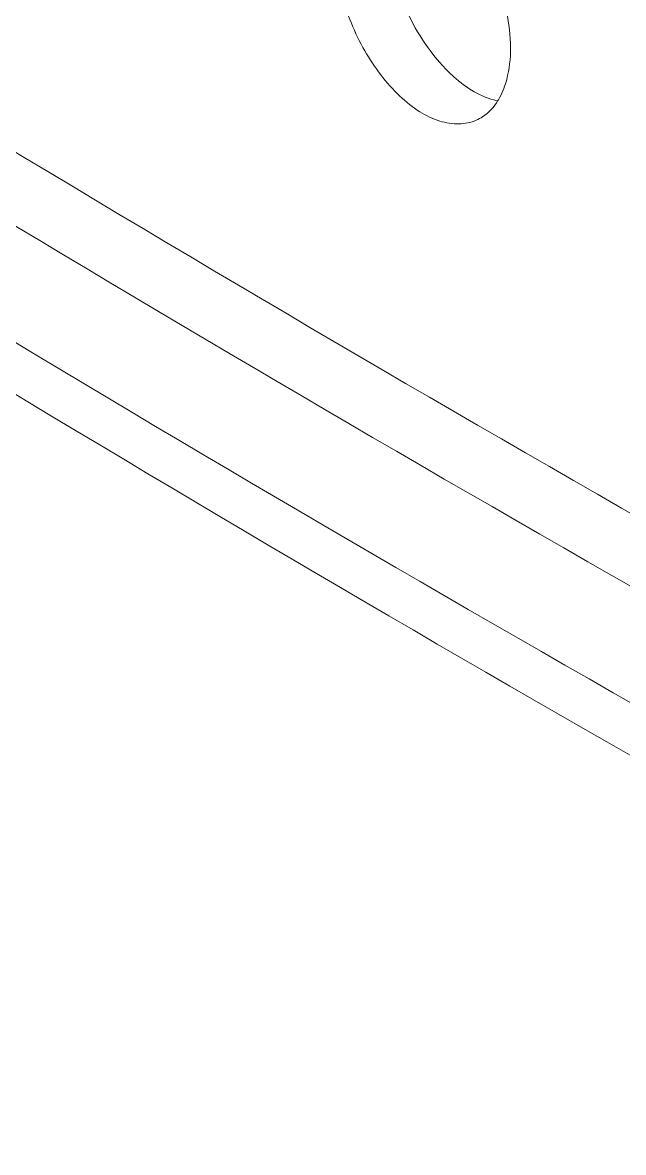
# Model space of a CAD drawing. Header units: millimetres. Extents: x 1177 to 4147, y 93 to 2194.
# Drawn here: x 2547.64 to 2557.02, y 700.75 to 718.37 of the extents above; entities that cross this region are included whole.
import ezdxf

# ---------------------------------------------------------------- set-up
doc = ezdxf.new("R2010")
doc.units = ezdxf.units.MM
doc.header["$LTSCALE"] = 0.1
doc.layers.get('0').update_dxf_attribs({"lineweight": 13})
doc.layers.add('标注', color=251, linetype='Continuous', lineweight=9)

# ---------------------------------------------------------------- blocks, each defined once
blk = doc.blocks.new('02')
for points, knots in [([(4627.348, 522.744), (4597.363, 531.299), (4553.55, 545.69), (4497.641, 568.487), (4458.71, 586.649), (4422.281, 606.068), (4388.51, 626.659), (4357.551, 648.334), (4338.416, 663.815), (4329.392, 671.722)], [0, 0, 0, 0, 0.278685, 0.411475, 0.539478, 0.662459, 0.780251, 0.892768, 1, 1, 1, 1]), ([(4626.906, 521.428), (4597.052, 529.945), (4553.424, 544.261), (4497.732, 566.923), (4458.929, 584.973), (4422.597, 604.269), (4388.892, 624.729), (4357.964, 646.263), (4338.829, 661.641), (4329.798, 669.496)], [0, 0, 0, 0, 0.278468, 0.411196, 0.539177, 0.662176, 0.780023, 0.892638, 1, 1, 1, 1]), ([(4628.518, 518.372), (4598.337, 526.935), (4554.235, 541.353), (4497.955, 564.22), (4458.766, 582.448), (4422.099, 601.945), (4388.114, 622.628), (4356.965, 644.402), (4337.717, 659.96), (4328.641, 667.907)], [0, 0, 0, 0, 0.278732, 0.411552, 0.539576, 0.662563, 0.780343, 0.892822, 1, 1, 1, 1]), ([(4328.202, 667.332), (4337.3, 659.316), (4356.601, 643.626), (4387.852, 621.677), (4421.956, 600.844), (4458.755, 581.215), (4498.091, 562.874), (4554.59, 539.876), (4598.873, 525.389), (4629.18, 516.79)], [0, 0, 0, 0, 0.107262, 0.219794, 0.337581, 0.460553, 0.588547, 0.721328, 1, 1, 1, 1])]:
    blk.add_open_spline(points, degree=3, knots=knots)
at = {"layer": '标注'}
for points, knots in [([(4419.493, 616.952), (4419.493, 617.221), (4419.425, 617.781), (4419.102, 618.863), (4418.657, 619.625), (4418.279, 620.051)], [0, 0, 0, 0, 0.238846, 0.495203, 1, 1, 1, 1]), ([(4416.717, 619.716), (4416.717, 619.447), (4416.783, 618.887), (4417.103, 617.804), (4417.545, 617.041), (4417.921, 616.614)], [0, 0, 0, 0, 0.23906, 0.495561, 1, 1, 1, 1]), ([(4415.726, 618.148), (4415.842, 617.709), (4416.177, 616.882), (4416.829, 616.015), (4417.438, 615.523), (4417.888, 615.305), (4418.328, 615.23), (4418.606, 615.286), (4418.727, 615.338)], [0, 0, 0, 0, 0.301171, 0.584422, 0.708619, 0.817421, 0.912868, 1, 1, 1, 1]), ([(4419.341, 616.046), (4419.366, 616.112), (4419.46, 616.405), (4419.493, 616.715), (4419.493, 616.952)], [0, 0, 0, 0, 0.23069, 1, 1, 1, 1]), ([(4417.921, 616.614), (4418.018, 616.505), (4418.373, 616.141), (4418.831, 615.848), (4419.189, 615.773)], [0, 0, 0, 0, 0.28535, 1, 1, 1, 1]), ([(4419.211, 615.778), (4419.223, 615.798), (4419.273, 615.885), (4419.314, 615.975), (4419.341, 616.046)], [0, 0, 0, 0, 0.242099, 1, 1, 1, 1]), ([(4418.727, 615.338), (4418.776, 615.359), (4418.971, 615.463), (4419.124, 615.635), (4419.211, 615.778)], [0, 0, 0, 0, 0.240491, 1, 1, 1, 1])]:
    blk.add_open_spline(points, degree=3, knots=knots, dxfattribs=at)

msp = doc.modelspace()

# ---------------------------------------------------------------- block references
at = {"xscale": 0.7, "yscale": 0.7, "zscale": 0.7}
msp.add_blockref('02', (-538.391, 286.112), dxfattribs=at)

doc.saveas('drawing.dxf')
